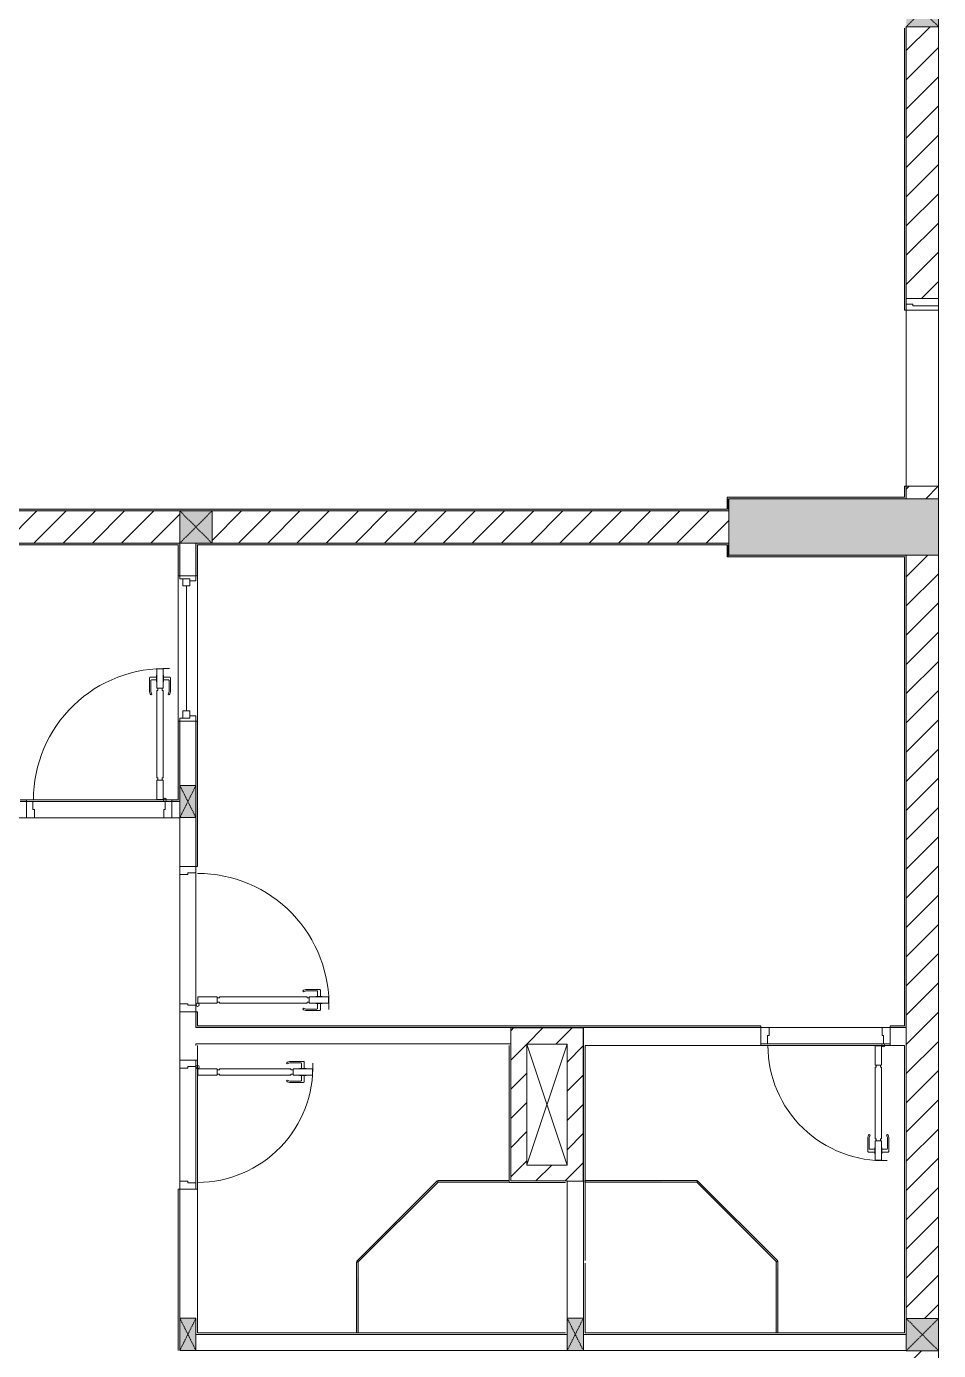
# Model space of a CAD drawing. Header units: millimetres. Extents: x 66631 to 260610, y 416 to 78637.
# Drawn here: x 244058 to 249708, y 56637 to 64837 of the extents above; entities that cross this region are included whole.
import ezdxf

# ---------------------------------------------------------------- set-up
doc = ezdxf.new("R2010")
doc.units = ezdxf.units.MM
doc.linetypes.add('IMPORT-Dash _2_', pattern=[6, 3, -3])
for name, color, linetype, lineweight in [('0-2', 130, 'Continuous', 9), ('A-DETL-GENF-7', 130, 'Continuous', 9), ('A-DOOR-2', 130, 'Continuous', 9), ('A-DOOR-FRAM-2', 130, 'Continuous', 9), ('A-FLOR-1', 130, 'Continuous', 9), ('A-FLOR-HRAL-3', 130, 'Continuous', 9), ('A-GLAZ-5', 130, 'Continuous', 9), ('A-GLAZ-CURT-5', 130, 'Continuous', 9), ('A-WALL-1', 130, 'Continuous', 9), ('A-WALL-PATT-3', 130, 'Continuous', 9), ('A_1404_dwg-1', 130, 'Continuous', 9), ('I-WALL', 130, 'Continuous', 9), ('I-WALL-1', 130, 'Continuous', 9), ('S-COLS-1', 130, 'Continuous', 9), ('S-COLS-11', 130, 'IMPORT-Dash _2_', 9), ('S-COLS-2', 130, 'Continuous', 9), ('S-COLS-4', 130, 'Continuous', 9), ('S-COLS-HDLN-2', 130, 'IMPORT-Dash _2_', 9)]:
    doc.layers.add(name, color=color, linetype=linetype, lineweight=lineweight)
pattern_1 = [(45, (0, 0), (-90.50967, 90.50967), [])]

# ---------------------------------------------------------------- blocks, each defined once
blk = doc.blocks.new('A_1404_dwg_NCV_TKTC_KET CAU_rvt-1-TKTC_MB HOÀN THIỆN SÀN TẦNG 3-4-4819833-KeyPlan-CH1B')
at = {"layer": 'S-COLS-1'}
blk.add_hatch(color=256, dxfattribs=at).paths.add_polyline_path([(115628.6, 61561.9), (116452.6, 61561.9), (116452.5, 61911.9), (115152.6, 61911.9), (115152.6, 61561.9)])
at = {"layer": 'S-COLS-2'}
blk.add_line((115152.6, 61836.9), (115152.6, 61636.9), dxfattribs=at)
at = {"layer": 'S-COLS-2', "flags": 128}
blk.add_lwpolyline([(116252.6, 61561.9), (116452.6, 61561.9), (116452.6, 61911.9), (116252.6, 61911.9)], dxfattribs=at)
blk = doc.blocks.new('A_1404_dwg_DOOR_CW_01 CANH MO-PANEL KINH - DIW_01-900x2200-CỬA GỖ VÂN LAMINATE-553375-TKTC_MB HOÀN THIỆN SÀN TẦNG 3-4-4819841-KeyPlan-CH1B')
at = {"layer": 'A-DETL-GENF-7'}
for p, q in [((49614.6, 40123.9), (49614.6, 40203.4)), ((49657.6, 40207.4), (49618.6, 40207.4)), ((49622.6, 40186.4), (49622.6, 40123.9)), ((49657.6, 40190.4), (49626.6, 40190.4)), ((49701.6, 40207.4), (49740.6, 40207.4)), ((49701.6, 40190.4), (49732.6, 40190.4)), ((49736.6, 40186.4), (49736.6, 40123.9)), ((49744.6, 40123.9), (49744.6, 40203.4)), ((49622.7, 40098.1), (49629.3, 40102.7)), ((49736.4, 40098.1), (49729.9, 40102.7))]:
    blk.add_line(p, q, dxfattribs=at)
at = {"layer": 'A-DETL-GENF-7', "flags": 128}
for points in [[(49657.6, 40179.2), (49659.6, 40179.2), (49659.6, 40218.7), (49657.6, 40218.7)], [(49699.6, 40258.9), (49659.6, 40258.9), (49659.6, 40138.9), (49699.6, 40138.9)], [(49701.6, 40179.2), (49699.6, 40179.2), (49699.6, 40218.7), (49701.6, 40218.7)], [(49665.6, 39582.9), (49659.6, 39582.9), (49659.6, 40124.9), (49665.6, 40124.9), (49665.6, 40138.9), (49693.6, 40138.9), (49693.6, 40124.9), (49699.6, 40124.9), (49699.6, 39582.9), (49693.6, 39582.9), (49693.6, 39568.9), (49665.6, 39568.9)], [(49659.6, 39568.9), (49699.6, 39568.9), (49699.6, 39448.9), (49659.6, 39448.9)]]:
    blk.add_lwpolyline(points, close=True, dxfattribs=at)
at = {"layer": 'A-DETL-GENF-7'}
blk.add_circle((49709.6, 39446.9), 10, dxfattribs=at)
for centre, radius, start, end in [((49709.6, 39446.9), 814, 88, 180), ((49618.6, 40203.4), 4, 90, 180), ((49626.6, 40186.4), 4, 90, 180), ((49732.6, 40186.4), 4, 0, 90), ((49740.6, 40203.4), 4, 0, 90), ((49659.6, 40123.9), 45, 180, 215), ((49659.6, 40123.9), 37, 180, 215), ((49699.6, 40123.9), 37, 325, 0), ((49699.6, 40123.9), 45, 325, 0)]:
    blk.add_arc(centre, radius, start, end, dxfattribs=at)
at = {"layer": 'A-DOOR-2'}
blk.add_line((49709.6, 39436.9), (49684.6, 39436.9), dxfattribs=at)
at = {"layer": 'A-DOOR-2', "flags": 128}
for points in [[(48852.6, 39336.9), (48852.6, 39436.9), (48892.6, 39436.9), (48892.6, 39386.9), (48902.6, 39386.9), (48902.6, 39336.9)], [(49702.6, 39336.9), (49702.6, 39386.9), (49712.6, 39386.9), (49712.6, 39436.9), (49752.6, 39436.9), (49752.6, 39336.9)]]:
    blk.add_lwpolyline(points, close=True, dxfattribs=at)
blk = doc.blocks.new('A_1404_dwg_DOOR_CW_01 CANH MO-PANEL KINH - DIG_02-800x2200-CỬA NHÔM KÍNH-V57-TKTC_MB HOÀN THIỆN SÀN TẦNG 3-4-4819848-KeyPlan-CH1B')
at = {"layer": 'A-DETL-GENF-7'}
for p, q in [((112413.8, 58419.2), (112418.3, 58412.6)), ((112439.6, 58427.3), (112519.1, 58427.3)), ((112502.1, 58419.3), (112439.6, 58419.3)), ((112506.1, 58384.3), (112506.1, 58415.3)), ((112523.1, 58384.3), (112523.1, 58423.3)), ((112413.8, 58305.4), (112418.3, 58312)), ((112502.1, 58305.3), (112439.6, 58305.3)), ((112506.1, 58340.3), (112506.1, 58309.3)), ((112523.1, 58340.3), (112523.1, 58301.3)), ((112439.6, 58297.3), (112519.1, 58297.3))]:
    blk.add_line(p, q, dxfattribs=at)
at = {"layer": 'A-DETL-GENF-7', "flags": 128}
for points in [[(112494.8, 58384.3), (112494.8, 58382.3), (112534.3, 58382.3), (112534.3, 58384.3)], [(111984.6, 58342.3), (111984.6, 58382.3), (111864.6, 58382.3), (111864.6, 58342.3)], [(111998.6, 58348.3), (111998.6, 58342.3), (112440.6, 58342.3), (112440.6, 58348.3), (112454.6, 58348.3), (112454.6, 58376.3), (112440.6, 58376.3), (112440.6, 58382.3), (111998.6, 58382.3), (111998.6, 58376.3), (111984.6, 58376.3), (111984.6, 58348.3)], [(112574.6, 58382.3), (112574.6, 58342.3), (112454.6, 58342.3), (112454.6, 58382.3)], [(112494.8, 58340.3), (112494.8, 58342.3), (112534.3, 58342.3), (112534.3, 58340.3)]]:
    blk.add_lwpolyline(points, close=True, dxfattribs=at)
at = {"layer": 'A-DETL-GENF-7'}
blk.add_circle((111862.6, 58392.3), 10, dxfattribs=at)
for centre, radius, start, end in [((111862.6, 58392.3), 714, 270, 2), ((112439.6, 58382.3), 45, 90, 125), ((112439.6, 58382.3), 37, 90, 125), ((112502.1, 58415.3), 4, 0, 90), ((112519.1, 58423.3), 4, 0, 90), ((112439.6, 58342.3), 45, 235, 270), ((112439.6, 58342.3), 37, 235, 270), ((112502.1, 58309.3), 4, 270, 0), ((112519.1, 58301.3), 4, 270, 0)]:
    blk.add_arc(centre, radius, start, end, dxfattribs=at)
at = {"layer": 'A-DOOR-2'}
blk.add_line((111852.6, 58392.3), (111852.6, 58367.3), dxfattribs=at)
at = {"layer": 'A-DOOR-2', "flags": 128}
for points in [[(111752.6, 58435.3), (111752.6, 58385.3), (111802.6, 58385.3), (111802.6, 58395.3), (111852.6, 58395.3), (111852.6, 58435.3)], [(111752.6, 57685.3), (111752.6, 57635.3), (111852.6, 57635.3), (111852.6, 57675.3), (111802.6, 57675.3), (111802.6, 57685.3)]]:
    blk.add_lwpolyline(points, close=True, dxfattribs=at)
blk = doc.blocks.new('A_1404_dwg_M_Fixed - 900 x 1400-901190-TKTC_MB HOÀN THIỆN SÀN TẦNG 3-4-4819850-KeyPlan-CH1B')
at = {"layer": 'A-GLAZ-5'}
blk.add_line((111793.6, 60597.9), (111793.6, 61371.9), dxfattribs=at)
at = {"layer": 'A-GLAZ-5', "flags": 128}
for points in [[(111771.6, 61415.9), (111771.6, 61371.9), (111815.6, 61371.9), (111815.6, 61415.9), (111752.6, 61415.9), (111752.6, 61433.8)], [(111815.6, 61402.9), (111852.6, 61402.9), (111852.6, 61434.9)], [(111752.6, 60534.9), (111752.6, 60553.9), (111815.6, 60553.9), (111815.6, 60597.9), (111771.6, 60597.9), (111771.6, 60553.9)], [(111815.6, 60566.9), (111852.6, 60566.9), (111852.6, 60534.9)]]:
    blk.add_lwpolyline(points, dxfattribs=at)
blk = doc.blocks.new('A_1404_dwg_System Panel - Glazed-647900-TKTC_MB HOÀN THIỆN SÀN TẦNG 3-4-4819871-KeyPlan-CH1B')
at = {"layer": 'A-GLAZ-CURT-5'}
blk.add_hatch(color=256, dxfattribs=at).paths.add_polyline_path([(65500, 32531.9), (65942.6, 32531.9), (65942.6, 32541.9), (65500, 32536.9)])
blk.add_line((65942.6, 32541.9), (65500, 32541.9), dxfattribs=at)
at = {"layer": 'A-GLAZ-CURT-5', "flags": 128}
blk.add_lwpolyline([(65502.1, 32531.9), (65942.6, 32531.9), (65942.6, 32541.9)], dxfattribs=at)
blk = doc.blocks.new('A_1404_dwg_System Panel - Glazed-579379-TKTC_MB HOÀN THIỆN SÀN TẦNG 3-4-4819872-KeyPlan-CH1B')
at = {"layer": 'A-GLAZ-CURT-5'}
blk.add_hatch(color=256, dxfattribs=at).paths.add_polyline_path([(65007.7, 32037.6), (65500, 32536.9), (65496.5, 32540.5), (65004.2, 32041.1)])
blk.add_line((65496.5, 32540.5), (65000.7, 32044.7), dxfattribs=at)
at = {"layer": 'A-GLAZ-CURT-5', "flags": 128}
blk.add_lwpolyline([(65009.2, 32039.1), (65503.5, 32533.4), (65496.5, 32540.5)], dxfattribs=at)
blk = doc.blocks.new('A_1404_dwg_System Panel - Glazed-901199-TKTC_MB HOÀN THIỆN SÀN TẦNG 3-4-4819873-KeyPlan-CH1B')
at = {"layer": 'A-GLAZ-CURT-5'}
blk.add_hatch(color=256, dxfattribs=at).paths.add_polyline_path([(65009.2, 31346.9), (65004.2, 32041.1), (64999.2, 32041.1), (65002.6, 31346.9)])
at = {"layer": 'A-GLAZ-CURT-5', "flags": 128}
blk.add_lwpolyline([(64999.2, 32041.1), (64999.2, 31346.9), (65009.2, 31346.9), (65009.2, 32041.1)], close=True, dxfattribs=at)
blk = doc.blocks.new('A_1404_dwg_System Panel - Glazed-901200-TKTC_MB HOÀN THIỆN SÀN TẦNG 3-4-4819874-KeyPlan-CH1B')
at = {"layer": 'A-GLAZ-CURT-5'}
blk.add_hatch(color=256, dxfattribs=at).paths.add_polyline_path([(65502.3, 29931.5), (65942.6, 29931.5), (65942.6, 29941.5), (65502.3, 29936.5), (65502.3, 29933)])
blk.add_line((65942.6, 29941.5), (65504.4, 29941.5), dxfattribs=at)
at = {"layer": 'A-GLAZ-CURT-5', "flags": 128}
blk.add_lwpolyline([(65502.3, 29931.5), (65942.6, 29931.5), (65942.6, 29941.5)], dxfattribs=at)
blk = doc.blocks.new('A_1404_dwg_System Panel - Glazed-579637-TKTC_MB HOÀN THIỆN SÀN TẦNG 3-4-4819875-KeyPlan-CH1B')
at = {"layer": 'A-GLAZ-CURT-5'}
blk.add_hatch(color=256, dxfattribs=at).paths.add_polyline_path([(65498.8, 29933), (65502.3, 29943.6), (65004.2, 30434.6), (65002.6, 30429.1), (65009.2, 30422.5)])
blk.add_line((65505.8, 29940), (65009.2, 30436.7), dxfattribs=at)
at = {"layer": 'A-GLAZ-CURT-5', "flags": 128}
blk.add_lwpolyline([(65000.7, 30431.1), (65498.8, 29933), (65505.8, 29940)], dxfattribs=at)
blk = doc.blocks.new('A_1404_dwg_System Panel - Glazed-901201-TKTC_MB HOÀN THIỆN SÀN TẦNG 3-4-4819876-KeyPlan-CH1B')
at = {"layer": 'A-GLAZ-CURT-5'}
blk.add_hatch(color=256, dxfattribs=at).paths.add_polyline_path([(65000.7, 30434.6), (65009.2, 30438.1), (65009.2, 30876.9), (64999.2, 30876.9), (64999.2, 30434.6)])
at = {"layer": 'A-GLAZ-CURT-5', "flags": 128}
blk.add_lwpolyline([(65009.2, 30434.6), (65009.2, 30876.9), (64999.2, 30876.9), (64999.2, 30434.6)], close=True, dxfattribs=at)
blk = doc.blocks.new('A_1404_dwg_G1_SOF - BO TRU - 100x200-745959-TKTC_MB HOÀN THIỆN SÀN TẦNG 3-4-4819847-KeyPlan-CH1B')
at = {"layer": 'S-COLS-1'}
blk.add_hatch(color=256, dxfattribs=at).paths.add_polyline_path([(111052.6, 40036.9), (111052.6, 40236.9), (110952.6, 40236.9), (110952.6, 40036.9)])
at = {"layer": 'S-COLS-1', "flags": 128}
blk.add_lwpolyline([(110952.6, 40036.9), (111052.6, 40036.9), (111052.6, 40236.9), (110952.6, 40236.9)], close=True, dxfattribs=at)
at = {"layer": 'S-COLS-HDLN-2'}
for p, q in [((110952.6, 40036.9), (111052.6, 40236.9)), ((111052.6, 40036.9), (110952.6, 40236.9))]:
    blk.add_line(p, q, dxfattribs=at)
blk = doc.blocks.new('A_1404_dwg_DOOR_CW_01 CANH MO-PANEL KINH - DIG_01-900x2200-CỬA NHÔM KÍNH-901215-TKTC_MB HOÀN THIỆN SÀN TẦNG 3-4-4819898-KeyPlan-CH1B')
at = {"layer": 'A-DETL-GENF-7'}
for p, q in [((37864.6, 68823.9), (37864.6, 68903.4)), ((37907.6, 68907.4), (37868.6, 68907.4)), ((37872.6, 68886.4), (37872.6, 68823.9)), ((37907.6, 68890.4), (37876.6, 68890.4)), ((37951.6, 68907.4), (37990.6, 68907.4)), ((37951.6, 68890.4), (37982.6, 68890.4)), ((37986.6, 68886.4), (37986.6, 68823.9)), ((37994.6, 68823.9), (37994.6, 68903.4)), ((37872.7, 68798.1), (37879.3, 68802.7)), ((37986.4, 68798.1), (37979.9, 68802.7))]:
    blk.add_line(p, q, dxfattribs=at)
at = {"layer": 'A-DETL-GENF-7', "flags": 128}
for points in [[(37907.6, 68879.2), (37909.6, 68879.2), (37909.6, 68918.7), (37907.6, 68918.7)], [(37949.6, 68958.9), (37909.6, 68958.9), (37909.6, 68838.9), (37949.6, 68838.9)], [(37951.6, 68879.2), (37949.6, 68879.2), (37949.6, 68918.7), (37951.6, 68918.7)], [(37915.6, 68282.9), (37909.6, 68282.9), (37909.6, 68824.9), (37915.6, 68824.9), (37915.6, 68838.9), (37943.6, 68838.9), (37943.6, 68824.9), (37949.6, 68824.9), (37949.6, 68282.9), (37943.6, 68282.9), (37943.6, 68268.9), (37915.6, 68268.9)], [(37909.6, 68268.9), (37949.6, 68268.9), (37949.6, 68148.9), (37909.6, 68148.9)]]:
    blk.add_lwpolyline(points, close=True, dxfattribs=at)
at = {"layer": 'A-DETL-GENF-7'}
blk.add_circle((37959.6, 68146.9), 10, dxfattribs=at)
for centre, radius, start, end in [((37959.6, 68146.9), 814, 88, 180), ((37868.6, 68903.4), 4, 90, 180), ((37876.6, 68886.4), 4, 90, 180), ((37982.6, 68886.4), 4, 0, 90), ((37990.6, 68903.4), 4, 0, 90), ((37909.6, 68823.9), 45, 180, 215), ((37909.6, 68823.9), 37, 180, 215), ((37949.6, 68823.9), 37, 325, 0), ((37949.6, 68823.9), 45, 325, 0)]:
    blk.add_arc(centre, radius, start, end, dxfattribs=at)
at = {"layer": 'A-DOOR-2'}
blk.add_line((37959.6, 68136.9), (37934.6, 68136.9), dxfattribs=at)
at = {"layer": 'A-DOOR-2', "flags": 128}
for points in [[(37102.6, 68036.9), (37102.6, 68136.9), (37142.6, 68136.9), (37142.6, 68086.9), (37152.6, 68086.9), (37152.6, 68036.9)], [(37952.6, 68036.9), (37952.6, 68086.9), (37962.6, 68086.9), (37962.6, 68136.9), (38002.6, 68136.9), (38002.6, 68036.9)]]:
    blk.add_lwpolyline(points, close=True, dxfattribs=at)
blk = doc.blocks.new('A_1404_dwg_Railing - Railing-916011-TKTC_MB HOÀN THIỆN SÀN TẦNG 3-4-4819923-KeyPlan-CH1B')
at = {"layer": 'A-FLOR-HRAL-3', "flags": 128}
for points in [[(111742.6, 56636.9), (111742.6, 57635.3), (111752.6, 57635.3)], [(116252.6, 54951.9), (116252.6, 54877.4), (116242.6, 54877.4), (116242.6, 54951.9)]]:
    blk.add_lwpolyline(points, dxfattribs=at)
blk = doc.blocks.new('A_1404_dwg_NCV_TKTC_TANG 3 - 4_rvt-1-TKTC_MB HOÀN THIỆN SÀN TẦNG 3-4-4819943-KeyPlan-CH1B')
at = {"layer": 'A-WALL-PATT-3'}
h = blk.add_hatch(color=256, dxfattribs=at)
h.paths.add_polyline_path([(116252.6, 61911.9), (116252.6, 61989.4), (116242.6, 61989.4), (116242.6, 61911.9)])
h.paths.add_polyline_path([(116244, 63079.4), (116252.6, 63079.4), (116252.6, 64836.9), (116242.6, 64835.3), (116242.6, 63079.4)])
for points in [[(116242.6, 61911.9), (116242.6, 61921.9), (115142.6, 61921.9), (115142.6, 61911.9), (115628.6, 61911.9)], [(115142.6, 61846.9), (115152.6, 61846.9), (115152.6, 61911.9), (115142.6, 61911.9)], [(115142.6, 61836.9), (115152.6, 61836.9), (115152.6, 61846.9), (108162.6, 61846.9), (108162.6, 61836.9), (111952.2, 61836.9)], [(109765.5, 61626.9), (111752.6, 61626.9), (111752.2, 61636.9), (108152.6, 61636.9), (108152.6, 61626.9), (108162.6, 61626.9)], [(111852.6, 61626.9), (115152.6, 61626.9), (115152.6, 61636.9), (111852.6, 61636.9)], [(115142.6, 61551.9), (115152.6, 61551.9), (115152.6, 61626.9), (115142.6, 61626.9), (115142.6, 61561.9)], [(116242.6, 61551.9), (116242.6, 61561.9), (115152.6, 61561.9), (115152.6, 61551.9), (116152.6, 61551.9)], [(116252.6, 58646.9), (116252.6, 61561.9), (116242.6, 61561.9), (116242.6, 58646.9)]]:
    blk.add_hatch(color=256, dxfattribs=at).paths.add_polyline_path(points)
h = blk.add_hatch(color=256, dxfattribs=at)
h.paths.add_polyline_path([(111752.6, 60046.9), (111752.6, 60534.9), (111742.6, 60534.9), (111742.6, 60046.9)])
h.paths.add_polyline_path([(111742.6, 61434.9), (111752.6, 61434.9), (111752.2, 61626.9), (111742.6, 61626.9), (111742.6, 61578.1)])
h = blk.add_hatch(color=256, dxfattribs=at)
h.paths.add_polyline_path([(111862.6, 58646.9), (111862.6, 58734.9), (111852.6, 58734.9), (111852.6, 58646.9)])
h.paths.add_polyline_path([(111862.6, 59634.9), (111862.6, 60534.9), (111852.6, 60534.9), (111852.6, 59634.9)])
h.paths.add_polyline_path([(111852.6, 61434.9), (111862.6, 61434.9), (111862.6, 61626.9), (111852.6, 61626.9), (111852.6, 61578.1)])
h = blk.add_hatch(color=256, dxfattribs=at)
h.paths.add_polyline_path([(111752.6, 60036.9), (111752.6, 60046.9), (111702.6, 60046.9), (111702.6, 60036.9), (111742.6, 60036.9)])
h.paths.add_polyline_path([(110762.6, 60036.9), (110802.6, 60036.9), (110802.6, 60046.9), (110762.6, 60046.9)])
h = blk.add_hatch(color=256, dxfattribs=at)
h.paths.add_polyline_path([(116252.6, 58636.9), (116252.6, 58646.9), (116152.6, 58646.9), (116152.6, 58636.9), (116242.6, 58636.9)])
h.paths.add_polyline_path([(111852.6, 58636.9), (115352.6, 58636.9), (115352.6, 58646.9), (111852.6, 58646.9)])
at = {"layer": 'A-FLOR-1'}
for p, q in [((111662.6, 60036.9), (110842.6, 60036.9)), ((111752.6, 58784.9), (111752.6, 59584.9)), ((111852.6, 59594.9), (111852.6, 58774.9)), ((113802.6, 58526.9), (113802.6, 58536.9)), ((115392.6, 58536.9), (116112.6, 58536.9)), ((111852.6, 57675.3), (111852.6, 58395.3))]:
    blk.add_line(p, q, dxfattribs=at)
at = {"layer": 'A-FLOR-1', "flags": 128}
for points in [[(116252.6, 61989.4), (116452.5, 61989.4), (116452.5, 63079.4), (116252.6, 63079.4), (116252.6, 61989.4), (116252.6, 63079.4)], [(114152.6, 57684.9), (114152.6, 57686.9), (114142.6, 57686.9)]]:
    blk.add_lwpolyline(points, dxfattribs=at)
for points in [[(111652.6, 59936.9), (110852.6, 59936.9)], [(115402.6, 58636.9), (116102.6, 58636.9)], [(111752.6, 57685.3), (111752.6, 58385.3)]]:
    blk.add_lwpolyline(points, close=True, dxfattribs=at)
at = {"layer": 'A-WALL-1'}
for p, q in [((111852.6, 61636.9), (111752.6, 61636.9)), ((111752.6, 61636.9), (111752.6, 61626.9)), ((111752.6, 61626.9), (111752.6, 61434.9)), ((111852.6, 61626.9), (111852.6, 61636.9)), ((111852.6, 61434.9), (111852.6, 61626.9)), ((111752.6, 61434.9), (111852.6, 61434.9)), ((111852.6, 60534.9), (111752.6, 60534.9)), ((111752.6, 60534.9), (111752.6, 60136.9)), ((111852.6, 60136.9), (111852.6, 60534.9)), ((110802.6, 60036.9), (110762.6, 60036.9)), ((110802.6, 59936.9), (110802.6, 60036.9)), ((111702.6, 60036.9), (111702.6, 59936.9)), ((111752.6, 60036.9), (111702.6, 60036.9)), ((110752.6, 59936.9), (110802.6, 59936.9)), ((111652.6, 59936.9), (110852.6, 59936.9)), ((111702.6, 59936.9), (111742.6, 59936.9)), ((111742.6, 59936.9), (111752.6, 59936.9)), ((111752.6, 59936.9), (111752.6, 59634.9)), ((111852.6, 59634.9), (111852.6, 59936.9)), ((111752.6, 59634.9), (111852.6, 59634.9)), ((111752.6, 58784.9), (111752.6, 59584.9)), ((111852.6, 59594.9), (111852.6, 58774.9)), ((111852.6, 58734.9), (111752.6, 58734.9)), ((111752.6, 58734.9), (111752.6, 58435.3)), ((111852.6, 58646.9), (111852.6, 58734.9)), ((114252.6, 58636.9), (114252.6, 58536.9)), ((115352.6, 58636.9), (114252.6, 58636.9)), ((115352.6, 58536.9), (115352.6, 58636.9)), ((115402.6, 58636.9), (116102.6, 58636.9)), ((116152.6, 58636.9), (116152.6, 58536.9)), ((116252.6, 58636.9), (116152.6, 58636.9)), ((116252.6, 58536.9), (116252.6, 58636.9)), ((111752.6, 58435.3), (111852.6, 58435.3)), ((111752.6, 57685.3), (111752.6, 58385.3)), ((111852.6, 57635.3), (111752.6, 57635.3)), ((111752.6, 57635.3), (111752.6, 56836.9)), ((114152.6, 56736.9), (111852.6, 56736.9)), ((111852.6, 56636.9), (114152.6, 56636.9))]:
    blk.add_line(p, q, dxfattribs=at)
at = {"layer": 'A-WALL-1', "flags": 128}
for points in [[(111852.6, 58526.9), (111852.6, 58536.9), (113802.6, 58536.9), (113802.6, 58636.9), (111852.6, 58636.9), (111852.6, 58646.9)], [(114252.6, 56836.9), (114252.6, 57684.9), (114152.6, 57684.9), (114152.6, 56836.9)], [(114252.6, 56636.9), (116252.1, 56636.9), (116252.1, 56736.9), (114252.6, 56736.9)]]:
    blk.add_lwpolyline(points, dxfattribs=at)
at = {"layer": 'I-WALL'}
for p, q in [((111752.6, 61434.9), (111752.6, 61626.9)), ((111852.6, 61626.9), (111852.6, 61434.9)), ((111742.6, 60534.9), (111742.6, 61434.9)), ((111862.6, 61434.9), (111862.6, 60534.9)), ((111752.6, 60136.9), (111752.6, 60534.9)), ((111852.6, 60534.9), (111852.6, 60136.9)), ((110762.6, 60036.9), (110802.6, 60036.9)), ((110802.6, 60046.9), (111702.6, 60046.9)), ((111702.6, 60036.9), (111752.6, 60036.9)), ((111852.6, 59936.9), (111852.6, 59634.9)), ((111852.6, 58734.9), (111852.6, 58646.9)), ((114252.6, 58636.9), (115352.6, 58636.9)), ((116152.6, 58636.9), (116252.6, 58636.9)), ((116152.6, 58526.9), (115352.6, 58526.9)), ((111862.6, 58435.3), (111862.6, 57635.3))]:
    blk.add_line(p, q, dxfattribs=at)
at = {"layer": 'I-WALL-1'}
for p, q in [((111752.2, 61836.9), (111952.2, 61836.9)), ((111952.2, 61636.9), (111852.6, 61636.9)), ((111852.6, 61636.9), (111852.6, 61626.9)), ((113792.6, 58526.9), (113792.6, 57690.3)), ((113792.6, 57690.3), (113792.6, 57680.3)), ((114262.6, 57680.3), (114262.6, 57690.3)), ((114262.6, 57193.6), (114262.6, 57680.3)), ((116252.6, 56736.9), (116252.6, 56835.3)), ((112857.1, 56746.9), (112847.1, 56746.9)), ((114142.6, 56746.9), (112857.1, 56746.9)), ((115457.6, 56746.9), (115447.6, 56746.9))]:
    blk.add_line(p, q, dxfattribs=at)
at = {"layer": 'I-WALL-1', "flags": 128}
for points in [[(116242.6, 64826.9), (116242.6, 63079.4), (116252.6, 63079.4), (116252.6, 64835.3)], [(115142.6, 61846.9), (108162.6, 61846.9), (108162.6, 61912), (108162.6, 61922), (107662.6, 61922), (107662.6, 62160.3), (107652.6, 62160.3), (107652.6, 61912), (107662.6, 61912), (108152.6, 61912), (108152.6, 61836.9), (108162.6, 61836.9), (111752.2, 61836.9)], [(111952.2, 61836.9), (115152.6, 61836.9), (115152.6, 61846.9), (115152.6, 61911.9), (116242.6, 61911.9), (116252.6, 61911.9), (116252.6, 61989.4), (116242.6, 61989.4), (116242.6, 61921.9), (115142.6, 61921.9), (115142.6, 61911.9), (115142.6, 61846.9)], [(111752.6, 61626.9), (111752.6, 61636.9), (108152.6, 61636.9), (108152.6, 61626.9), (108152.6, 61561.9), (107652.6, 61561.9), (107652.6, 61551.9), (108152.6, 61551.9), (108162.6, 61551.9), (108162.6, 61626.9), (111742.6, 61626.9), (111742.6, 61434.9), (111752.6, 61434.9)], [(111852.6, 61434.9), (111862.6, 61434.9), (111862.6, 61626.9), (115142.6, 61626.9), (115142.6, 61551.9), (115152.6, 61551.9), (116242.6, 61551.9), (116242.6, 58646.9), (116152.6, 58646.9), (116152.6, 58636.9)], [(116252.6, 58636.9), (116252.6, 58646.9), (116252.6, 61561.9), (116242.6, 61561.9), (115152.6, 61561.9), (115152.6, 61626.9), (115152.6, 61636.9), (111952.2, 61636.9)], [(111752.6, 60534.9), (111742.6, 60534.9), (111742.6, 60046.9), (111702.6, 60046.9), (111702.6, 60036.9)], [(111852.6, 59634.9), (111862.6, 59634.9), (111862.6, 60534.9), (111852.6, 60534.9)], [(110802.6, 60036.9), (110802.6, 60046.9), (110762.6, 60046.9)], [(115352.6, 58636.9), (115352.6, 58646.9), (111862.6, 58646.9), (111862.6, 58734.9), (111852.6, 58734.9)], [(111852.6, 58646.9), (111852.6, 58636.9), (114252.6, 58636.9)], [(111852.6, 58435.3), (111862.6, 58435.3), (111862.6, 58526.9)], [(114142.6, 57686.9), (113802.6, 57686.9), (113802.6, 58526.9)], [(114252.6, 58536.9), (114252.6, 58526.9), (114252.6, 56836.9)], [(114262.6, 57690.3), (114262.6, 58526.9), (115352.6, 58526.9), (115352.6, 58536.9)], [(116152.6, 58536.9), (116152.6, 58526.9), (116242.6, 58526.9), (116242.6, 56746.9), (115457.6, 56746.9)], [(116252.6, 56835.3), (116252.6, 58526.9), (116252.6, 58536.9)], [(113792.6, 57676.9), (113802.6, 57676.9), (114142.6, 57676.9)], [(112847.1, 56746.9), (111862.6, 56746.9), (111862.6, 57635.3), (111852.6, 57635.3)], [(115447.6, 56746.9), (114262.6, 56746.9), (114262.6, 57177.3)], [(111852.6, 56736.9), (111862.6, 56736.9), (114152.6, 56736.9)], [(114252.6, 56736.9), (114262.6, 56736.9), (116242.6, 56736.9), (116252.6, 56736.9)]]:
    blk.add_lwpolyline(points, dxfattribs=at)
for name, p in [('A_1404_dwg_M_Fixed - 900 x 1400-901190-TKTC_MB HOÀN THIỆN SÀN TẦNG 3-4-4819850-KeyPlan-CH1B', (0, 0)), ('A_1404_dwg_DOOR_CW_01 CANH MO-PANEL KINH - DIG_01-900x2200-CỬA NHÔM KÍNH-901215-TKTC_MB HOÀN THIỆN SÀN TẦNG 3-4-4819898-KeyPlan-CH1B', (73700, -8100)), ('A_1404_dwg_DOOR_CW_01 CANH MO-PANEL KINH - DIG_02-800x2200-CỬA NHÔM KÍNH-V57-TKTC_MB HOÀN THIỆN SÀN TẦNG 3-4-4819848-KeyPlan-CH1B', (0, 0)), ('A_1404_dwg_Railing - Railing-916011-TKTC_MB HOÀN THIỆN SÀN TẦNG 3-4-4819923-KeyPlan-CH1B', (0, 0))]:
    blk.add_blockref(name, p)
for name, p, rotation in [('A_1404_dwg_G1_SOF - BO TRU - 100x200-745959-TKTC_MB HOÀN THIỆN SÀN TẦNG 3-4-4819847-KeyPlan-CH1B', (222805.1, 100173.9), 180), ('A_1404_dwg_DOOR_CW_01 CANH MO-PANEL KINH - DIW_01-900x2200-CỬA GỖ VÂN LAMINATE-553375-TKTC_MB HOÀN THIỆN SÀN TẦNG 3-4-4819841-KeyPlan-CH1B', (72415.6, 108487.5), 270), ('A_1404_dwg_DOOR_CW_01 CANH MO-PANEL KINH - DIG_02-800x2200-CỬA NHÔM KÍNH-V57-TKTC_MB HOÀN THIỆN SÀN TẦNG 3-4-4819848-KeyPlan-CH1B', (57717.3, 170389.5), 270), ('A_1404_dwg_System Panel - Glazed-579637-TKTC_MB HOÀN THIỆN SÀN TẦNG 3-4-4819875-KeyPlan-CH1B', (82915.6, 122689.5), 269.9999999999992), ('A_1404_dwg_System Panel - Glazed-901201-TKTC_MB HOÀN THIỆN SÀN TẦNG 3-4-4819876-KeyPlan-CH1B', (82915.6, 122689.5), 270), ('A_1404_dwg_System Panel - Glazed-901199-TKTC_MB HOÀN THIỆN SÀN TẦNG 3-4-4819873-KeyPlan-CH1B', (82915.6, 122689.5), 270), ('A_1404_dwg_System Panel - Glazed-579379-TKTC_MB HOÀN THIỆN SÀN TẦNG 3-4-4819872-KeyPlan-CH1B', (82915.6, 122689.5), 269.9999999999992), ('A_1404_dwg_System Panel - Glazed-901200-TKTC_MB HOÀN THIỆN SÀN TẦNG 3-4-4819874-KeyPlan-CH1B', (82915.6, 122689.5), 270), ('A_1404_dwg_System Panel - Glazed-647900-TKTC_MB HOÀN THIỆN SÀN TẦNG 3-4-4819871-KeyPlan-CH1B', (82915.6, 122689.5), 270), ('A_1404_dwg_G1_SOF - BO TRU - 100x200-745959-TKTC_MB HOÀN THIỆN SÀN TẦNG 3-4-4819847-KeyPlan-CH1B', (222805.1, 96873.9), 180), ('A_1404_dwg_G1_SOF - BO TRU - 100x200-745959-TKTC_MB HOÀN THIỆN SÀN TẦNG 3-4-4819847-KeyPlan-CH1B', (225205.1, 96873.9), 180)]:
    blk.add_blockref(name, p, dxfattribs=dict(rotation=rotation))
blk = doc.blocks.new('A_1404_dwg_FD_05 - FD_05-1000x2200mm-835433-TKTC_MB HOÀN THIỆN SÀN TẦNG 3-4-4819961-KeyPlan-CH1B')
at = {"layer": 'A-DOOR-FRAM-2'}
blk.add_line((116452.6, 53906.9), (116452.6, 53861.9), dxfattribs=at)
at = {"layer": 'A-DOOR-FRAM-2', "flags": 128}
blk.add_lwpolyline([(116252.6, 54951.9), (116452.6, 54951.9), (116452.6, 54906.9), (116292.6, 54906.9), (116292.6, 54916.9), (116252.6, 54916.9)], dxfattribs=at)
blk = doc.blocks.new('A_1404_dwg_G1_SOF - BO TRU - 200x200-V41-TKTC_MB HOÀN THIỆN SÀN TẦNG 3-4-4820021-KeyPlan-CH1B')
at = {"layer": 'S-COLS-11'}
blk.add_hatch(color=256, dxfattribs=at).paths.add_polyline_path([(111852.6, 61636.9), (111952.2, 61636.9), (111952.2, 61836.9), (111752.2, 61836.9), (111752.6, 61636.9)])
at = {"layer": 'S-COLS-4'}
for p, q in [((111752.2, 61636.9), (111752.2, 61836.9)), ((111952.2, 61836.9), (111952.2, 61636.9))]:
    blk.add_line(p, q, dxfattribs=at)
at = {"layer": 'S-COLS-HDLN-2'}
for p, q in [((111752.2, 61836.9), (111952.2, 61636.9)), ((111952.2, 61836.9), (111752.2, 61636.9))]:
    blk.add_line(p, q, dxfattribs=at)
blk = doc.blocks.new('A_1404_dwg_G1_SOF - BO TRU - 200x200-V47-TKTC_MB HOÀN THIỆN SÀN TẦNG 3-4-4820027-KeyPlan-CH1B')
at = {"layer": 'S-COLS-11'}
blk.add_hatch(color=256, dxfattribs=at).paths.add_polyline_path([(116452.5, 56635.3), (116449.6, 56835.3), (116252.6, 56835.3), (116252.6, 56635.3), (116449.8, 56635.3)])
at = {"layer": 'S-COLS-4'}
blk.add_line((116252.5, 56636.9), (116252.5, 56737), dxfattribs=at)
at = {"layer": 'S-COLS-4', "flags": 128}
blk.add_lwpolyline([(116252.6, 56835.3), (116452.5, 56835.3), (116452.5, 56635.3), (116252.6, 56635.3)], dxfattribs=at)
at = {"layer": 'S-COLS-HDLN-2'}
for p, q in [((116452.5, 56835.3), (116252.6, 56635.4)), ((116252.6, 56835.2), (116452.5, 56635.3))]:
    blk.add_line(p, q, dxfattribs=at)
blk = doc.blocks.new('A_1404_dwg_G1_SOF - BO TRU - 200x200-V48-TKTC_MB HOÀN THIỆN SÀN TẦNG 3-4-4820028-KeyPlan-CH1B')
at = {"layer": 'S-COLS-11'}
blk.add_hatch(color=256, dxfattribs=at).paths.add_polyline_path([(116287, 64835.3), (116452.5, 64836.9), (116449.7, 65035.3), (116252.6, 65035.3), (116252.6, 64835.3)])
at = {"layer": 'S-COLS-4', "flags": 128}
blk.add_lwpolyline([(116252.6, 65035.3), (116452.5, 65035.3), (116452.5, 64835.3), (116252.6, 64835.3)], dxfattribs=at)
at = {"layer": 'S-COLS-HDLN-2'}
for p, q in [((116452.5, 65035.3), (116252.6, 64835.4)), ((116252.6, 65035.2), (116452.5, 64835.3))]:
    blk.add_line(p, q, dxfattribs=at)
blk = doc.blocks.new('A_1404_dwg-4819832-KeyPlan-CH1B')
at = {"layer": 'A-WALL-PATT-3'}
h = blk.add_hatch(dxfattribs=at)
h.set_pattern_fill('FP_28', color=256, style=0, pattern_type=2)
h.set_pattern_definition(pattern_1)
h.paths.add_polyline_path([(116452.6, 61911.9), (116452.5, 61989.4), (116252.6, 61989.4), (116252.6, 61911.9), (116452.5, 61911.9)])
h.paths.add_polyline_path([(116452.5, 63151.9), (116452.6, 63151.9), (116449.9, 64835.3), (116252.6, 64835.3), (116252.6, 63151.9), (116451.4, 63151.9)])
h.paths.add_polyline_path([(116452.6, 63151.9), (116452.5, 69761.9), (116252.6, 69761.9), (116252.6, 65035.3), (116452.5, 65035.3), (116452.5, 64835.3)])
h = blk.add_hatch(dxfattribs=at)
h.set_pattern_fill('FP_28', color=256, style=0, pattern_type=2)
h.set_pattern_definition(pattern_1)
h.paths.add_polyline_path([(115152.6, 61636.9), (115152.6, 61836.9), (111952.2, 61836.9), (111952.2, 61636.9)])
h.paths.add_polyline_path([(108152.6, 61636.9), (111752.2, 61636.9), (111752.2, 61836.9), (108152.6, 61836.9)])
h = blk.add_hatch(dxfattribs=at)
h.set_pattern_fill('FP_28', color=256, style=0, pattern_type=2)
h.set_pattern_definition(pattern_1)
h.paths.add_polyline_path([(116452.6, 53711.9), (116452.5, 53787.4), (116252.6, 53787.4), (116252.6, 53711.9), (116452.5, 53711.9)])
h.paths.add_polyline_path([(116452.5, 54951.9), (116452.6, 54951.9), (116449.8, 56635.3), (116252.6, 56635.3), (116252.6, 54951.9), (116451.4, 54951.9)])
h.paths.add_polyline_path([(116452.6, 54951.9), (116452.5, 61561.9), (116252.6, 61561.9), (116252.6, 56835.3), (116452.5, 56835.3), (116452.5, 56635.3)])
h = blk.add_hatch(dxfattribs=at)
h.set_pattern_fill('FP_28', color=256, style=0, pattern_type=2)
h.set_pattern_definition(pattern_1)
h.paths.add_polyline_path([(113902.2, 58534.9), (114252.2, 58534.9), (114252.2, 58634.9), (113802.6, 58634.5), (113802.6, 58534.9)])
h = blk.add_hatch(dxfattribs=at)
h.set_pattern_fill('FP_28', color=256, style=0, pattern_type=2)
h.set_pattern_definition(pattern_1)
h.paths.add_polyline_path([(113802.6, 57784.9), (113902.2, 57786.6), (113902.2, 58534.9), (113802.6, 58534.9)])
h = blk.add_hatch(dxfattribs=at)
h.set_pattern_fill('FP_28', color=256, style=0, pattern_type=2)
h.set_pattern_definition(pattern_1)
h.paths.add_polyline_path([(114152.6, 57784.9), (114252.2, 57784.9), (114252.2, 58534.9), (114152.2, 58534.9), (114152.2, 57784.9)])
h = blk.add_hatch(dxfattribs=at)
h.set_pattern_fill('FP_28', color=256, style=0, pattern_type=2)
h.set_pattern_definition(pattern_1)
h.paths.add_polyline_path([(114152.6, 57684.9), (114252.2, 57686.9), (114252.2, 57784.9), (113802.6, 57784.9), (113804.3, 57686.9), (114152.6, 57686.9)])
at = {"layer": '0-2'}
for p, q in [((113902.2, 57786.2), (114152.2, 58534.9)), ((114152.2, 57784.9), (113902.2, 58533.6))]:
    blk.add_line(p, q, dxfattribs=at)
at = {"layer": 'A-FLOR-1'}
blk.add_line((116452.6, 63106.9), (116452.6, 62106.9), dxfattribs=at)
at = {"layer": 'A-WALL-1'}
for p, q in [((116452.6, 61911.9), (116452.6, 62061.9)), ((116252.6, 61911.9), (116452.6, 61911.9)), ((115152.6, 61636.9), (115152.6, 61836.9)), ((116452.6, 61561.9), (116252.6, 61561.9))]:
    blk.add_line(p, q, dxfattribs=at)
at = {"layer": 'A-WALL-1', "flags": 128}
for points in [[(116252.6, 63151.9), (116452.6, 63151.9), (116452.6, 69761.9)], [(116252.6, 54951.9), (116452.6, 54951.9), (116452.6, 61561.9)], [(114252.2, 57684.9), (114252.2, 58634.9), (113802.6, 58634.9)]]:
    blk.add_lwpolyline(points, dxfattribs=at)
blk.add_lwpolyline([(113902.2, 58534.9), (114152.2, 58534.9), (114152.2, 57784.9), (113902.2, 57784.9)], close=True, dxfattribs=at)
for name, p in [('A_1404_dwg_NCV_TKTC_KET CAU_rvt-1-TKTC_MB HOÀN THIỆN SÀN TẦNG 3-4-4819833-KeyPlan-CH1B', (0, 0)), ('A_1404_dwg_NCV_TKTC_TANG 3 - 4_rvt-1-TKTC_MB HOÀN THIỆN SÀN TẦNG 3-4-4819943-KeyPlan-CH1B', (0, 0)), ('A_1404_dwg_G1_SOF - BO TRU - 200x200-V48-TKTC_MB HOÀN THIỆN SÀN TẦNG 3-4-4820028-KeyPlan-CH1B', (0, 0)), ('A_1404_dwg_FD_05 - FD_05-1000x2200mm-835433-TKTC_MB HOÀN THIỆN SÀN TẦNG 3-4-4819961-KeyPlan-CH1B', (0, 8200)), ('A_1404_dwg_G1_SOF - BO TRU - 200x200-V41-TKTC_MB HOÀN THIỆN SÀN TẦNG 3-4-4820021-KeyPlan-CH1B', (0, 0)), ('A_1404_dwg_G1_SOF - BO TRU - 200x200-V47-TKTC_MB HOÀN THIỆN SÀN TẦNG 3-4-4820027-KeyPlan-CH1B', (0, 0))]:
    blk.add_blockref(name, p)

msp = doc.modelspace()

# ---------------------------------------------------------------- block references
at = {"layer": 'A_1404_dwg-1'}
msp.add_blockref('A_1404_dwg-4819832-KeyPlan-CH1B', (133255.6, 0), dxfattribs=at)

doc.saveas('drawing.dxf')
